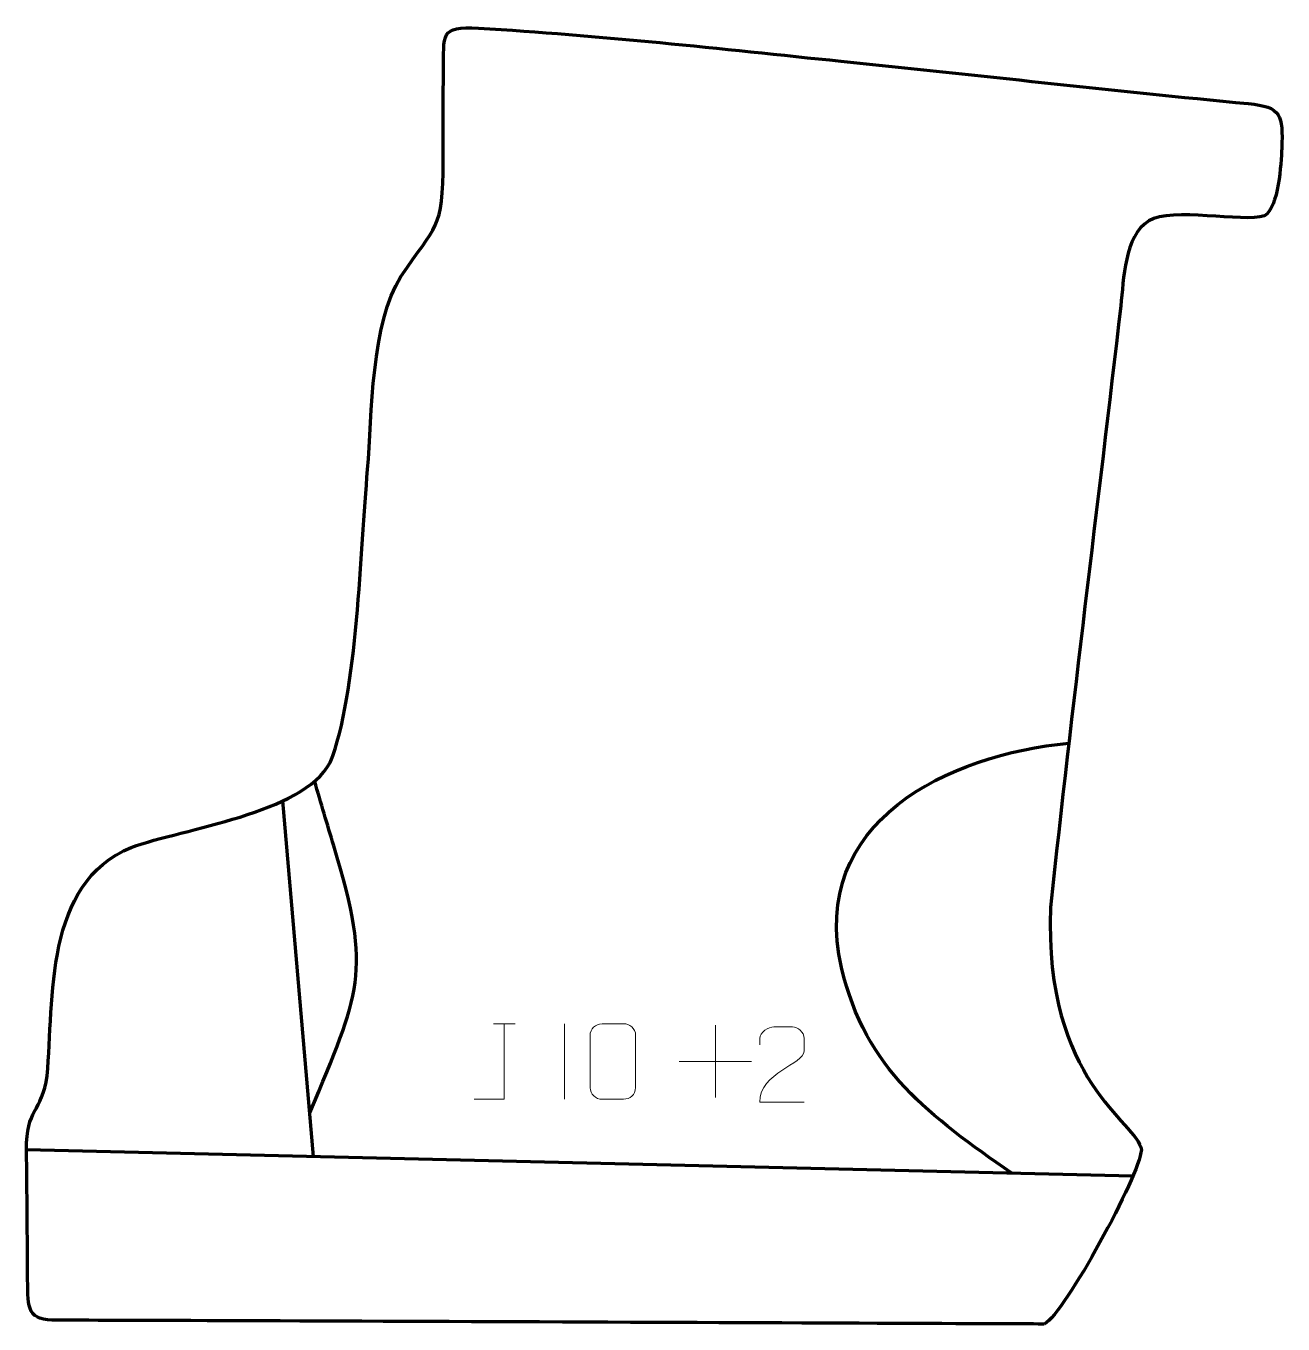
# Model space of a CAD drawing. Header units: millimetres. Extents: x -372 to 45, y 133 to 564.
import ezdxf

# ---------------------------------------------------------------- set-up
doc = ezdxf.new("R2010")
doc.units = ezdxf.units.MM
doc.header["$MEASUREMENT"] = 0
doc.layers.add('layer 2', color=7, linetype='Continuous')
doc.layers.add('layer 3', color=7, linetype='Continuous')

msp = doc.modelspace()

# ---------------------------------------------------------------- linework, layer by layer
at = {"layer": 'layer 2', "color": 142, "lineweight": 158}
for points in [[(-45.4428, 183.5068), (-72.3744, 202.3107), (-93.9395, 217.6278), (-101.8295, 251.6259), (-101.8295, 251.6259), (-113.0427, 299.9445), (-66.3436, 322.4022), (-26.4902, 326.0403)], [(-278.0809, 203.4777), (-261.6812, 243.4802), (-257.1645, 249.0807), (-270.1513, 292.0091), (-270.1513, 292.0091), (-272.3295, 299.1381), (-274.4139, 306.2966), (-276.5078, 313.4509)]]:
    msp.add_open_spline(points, degree=3, knots=[0, 0, 0, 0, 0.33333333, 0.33333333, 0.33333333, 0.33333333, 1, 1, 1, 1], dxfattribs=at)
for points in [[(-276.8241, 189.0442), (-276.8241, 189.0442), (-287.0861, 306.8965), (-287.0861, 306.8965)], [(-371.9992, 191.3221), (-371.9992, 191.3221), (-5.2532, 182.5451), (-5.2532, 182.5451)]]:
    msp.add_open_spline(points, degree=3, dxfattribs=at)
at = {"layer": 'layer 3', "color": 242, "lineweight": 158}
msp.add_open_spline([(-34.6242, 133.4563), (-27.7897, 137.1016), (-2.9726, 182.8381), (-2.4582, 191.1896), (-2.4582, 191.1896), (-3.7498, 200.5911), (-34.7879, 213.3192), (-32.5735, 271.5491), (-32.5735, 271.5491), (-25.4717, 338.1019), (-16.9814, 404.5429), (-9.2775, 471.033), (-9.2775, 471.033), (-8.2539, 479.8801), (-8.1967, 494.1314), (0.0334, 499.1854), (0.0334, 499.1854), (7.6565, 503.8668), (31.0102, 498.5398), (38.3888, 500.9128), (38.3888, 500.9128), (43.0471, 503.6351), (43.8541, 518.3187), (44.0551, 523.2368), (44.0551, 523.2368), (44.5058, 534.2615), (44.0892, 537.0664), (32.9317, 538.1098), (32.9317, 538.1098), (-11.9971, 542.3535), (-57.1297, 547.6041), (-102.0744, 552.1755), (-102.0744, 552.1755), (-141.7068, 556.2118), (-182.4245, 560.8616), (-222.1402, 563.103), (-222.1402, 563.103), (-235.1643, 563.8381), (-233.5858, 561.1805), (-233.7802, 548.6438), (-233.7802, 548.6438), (-233.9327, 538.8177), (-233.8652, 529.1144), (-233.8413, 519.2993), (-233.8413, 519.2993), (-233.9412, 495.7099), (-236.2555, 498.318), (-247.8758, 480.7374), (-247.8758, 480.7374), (-257.798, 465.3915), (-257.5336, 435.064), (-258.9264, 416.7435), (-258.9264, 416.7435), (-261.3075, 390.502), (-262.2195, 342.2844), (-271.3478, 319.596), (-271.3478, 319.596), (-280.6973, 302.6024), (-319.6407, 297.8526), (-337.2834, 291.5009), (-337.2834, 291.5009), (-366.2339, 279.5335), (-362.9475, 241.4831), (-365.13, 215.7313), (-365.13, 215.7313), (-366.9598, 203.5468), (-372.1871, 204.7518), (-371.9992, 191.3221), (-371.9992, 191.3221), (-371.7971, 176.8804), (-371.7532, 162.6399), (-371.6328, 148.2234), (-371.6328, 148.2234), (-371.5212, 138.2913), (-371.88, 134.6189), (-361.7505, 134.6989), (-361.7505, 134.6989), (-351.6211, 134.7788), (-34.6242, 133.4563), (-34.6242, 133.4563)], degree=3, knots=[0, 0, 0, 0, 0.04761905, 0.04761905, 0.04761905, 0.04761905, 0.0952381, 0.0952381, 0.0952381, 0.0952381, 0.14285714, 0.14285714, 0.14285714, 0.14285714, 0.19047619, 0.19047619, 0.19047619, 0.19047619, 0.23809524, 0.23809524, 0.23809524, 0.23809524, 0.28571429, 0.28571429, 0.28571429, 0.28571429, 0.33333333, 0.33333333, 0.33333333, 0.33333333, 0.38095238, 0.38095238, 0.38095238, 0.38095238, 0.42857143, 0.42857143, 0.42857143, 0.42857143, 0.47619048, 0.47619048, 0.47619048, 0.47619048, 0.52380952, 0.52380952, 0.52380952, 0.52380952, 0.57142857, 0.57142857, 0.57142857, 0.57142857, 0.61904762, 0.61904762, 0.61904762, 0.61904762, 0.66666667, 0.66666667, 0.66666667, 0.66666667, 0.71428571, 0.71428571, 0.71428571, 0.71428571, 0.76190476, 0.76190476, 0.76190476, 0.76190476, 0.80952381, 0.80952381, 0.80952381, 0.80952381, 0.85714286, 0.85714286, 0.85714286, 0.85714286, 0.9047619, 0.9047619, 0.9047619, 0.9047619, 1, 1, 1, 1], dxfattribs=at)
at = {"layer": 'layer 3', "color": 250, "lineweight": 9}
for points, knots in [([(-223.6669, 208.0323), (-223.6669, 208.0323), (-213.6449, 208.0323), (-213.6449, 208.0323), (-213.6449, 208.0323), (-213.6449, 208.0323), (-213.6449, 232.9859), (-213.6449, 232.9859)], [0, 0, 0, 0, 0.33333333, 0.33333333, 0.33333333, 0.33333333, 1, 1, 1, 1]), ([(-181.2256, 233.0084), (-178.8595, 233.0084), (-176.493, 233.0084), (-174.1265, 233.0084), (-174.1265, 233.0084), (-172.146, 233.044), (-170.12, 231.5497), (-170.0929, 229.1076), (-170.0929, 229.1076), (-170.0933, 223.3502), (-170.0933, 217.5924), (-170.0929, 211.8342), (-170.0929, 211.8342), (-170.235, 209.5066), (-171.9414, 208.0243), (-174.1265, 208.0135), (-174.1265, 208.0135), (-176.4989, 208.0139), (-178.8713, 208.0139), (-181.2433, 208.0135), (-181.2433, 208.0135), (-183.2018, 207.9079), (-185.2082, 209.7958), (-185.1968, 211.8168), (-185.1968, 211.8168), (-185.1964, 217.5974), (-185.1964, 223.3777), (-185.1968, 229.1575), (-185.1968, 229.1575), (-185.1925, 231.2995), (-183.4154, 233.022), (-181.2256, 233.0084)], [0, 0, 0, 0, 0.11111111, 0.11111111, 0.11111111, 0.11111111, 0.22222222, 0.22222222, 0.22222222, 0.22222222, 0.33333333, 0.33333333, 0.33333333, 0.33333333, 0.44444444, 0.44444444, 0.44444444, 0.44444444, 0.55555556, 0.55555556, 0.55555556, 0.55555556, 0.66666667, 0.66666667, 0.66666667, 0.66666667, 0.77777778, 0.77777778, 0.77777778, 0.77777778, 1, 1, 1, 1]), ([(-114.2307, 207.0101), (-119.1451, 207.0104), (-124.0595, 207.0104), (-128.9736, 207.0101), (-128.9736, 207.0101), (-128.9736, 216.9424), (-114.3226, 219.5836), (-114.2307, 223.8939), (-114.2307, 223.8939), (-114.231, 225.318), (-114.231, 226.7417), (-114.2307, 228.165), (-114.2307, 228.165), (-114.2476, 230.2421), (-116.3704, 231.9669), (-118.0414, 231.9842), (-118.0414, 231.9842), (-120.1146, 231.9838), (-122.1875, 231.9838), (-124.2599, 231.9842), (-124.2599, 231.9842), (-126.082, 232.0007), (-128.9067, 230.2086), (-128.9736, 228.115), (-128.9736, 228.115), (-128.9736, 228.115), (-128.9736, 226.0602), (-128.9736, 226.0602)], [0, 0, 0, 0, 0.125, 0.125, 0.125, 0.125, 0.25, 0.25, 0.25, 0.25, 0.375, 0.375, 0.375, 0.375, 0.5, 0.5, 0.5, 0.5, 0.625, 0.625, 0.625, 0.625, 0.75, 0.75, 0.75, 0.75, 1, 1, 1, 1])]:
    msp.add_open_spline(points, degree=3, knots=knots, dxfattribs=at)
for points in [[(-217.229, 232.9859), (-217.229, 232.9859), (-210.0608, 232.9859), (-210.0608, 232.9859)], [(-193.6449, 232.9962), (-193.6449, 232.9962), (-193.6449, 208.0221), (-193.6449, 208.0221)], [(-143.6339, 232.4981), (-143.6339, 232.4981), (-143.6339, 208.5202), (-143.6339, 208.5202)], [(-155.6228, 220.5091), (-155.6228, 220.5091), (-131.6449, 220.5091), (-131.6449, 220.5091)]]:
    msp.add_open_spline(points, degree=3, dxfattribs=at)

doc.saveas('drawing.dxf')
